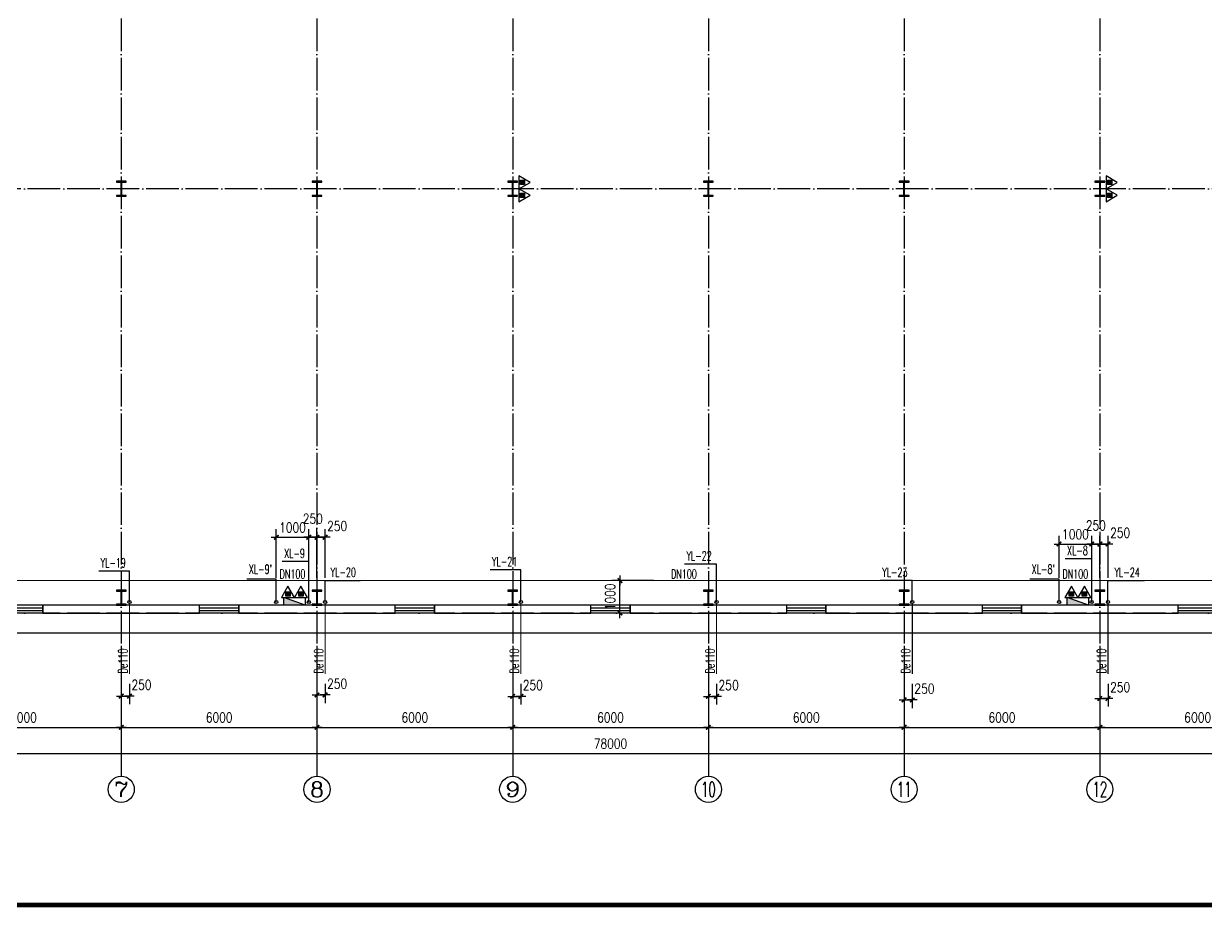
# Model space of a CAD drawing. Extents: x -173215 to 463891, y -864580 to -620646.
# Drawn here: x 42575 to 78804, y -753441 to -726365 of the extents above; entities that cross this region are included whole.
import ezdxf
from ezdxf.enums import TextEntityAlignment as Align

# ---------------------------------------------------------------- set-up
doc = ezdxf.new("R2010")
doc.units = 0
doc.header["$LTSCALE"] = 500
doc.header["$MEASUREMENT"] = 0
doc.linetypes.add('DOTE', pattern=[2.42, 2, -0.2, 0.02, -0.2])
doc.layers.get('0').update_dxf_attribs({"linetype": 'CONTINUOUS'})
doc.layers.get('Defpoints').update_dxf_attribs({"linetype": 'CONTINUOUS'})
for name, color, linetype in [('AXIS', 3, 'CONTINUOUS'), ('AXIS_TEXT', 7, 'CONTINUOUS'), ('DIM_消防', 3, 'CONTINUOUS'), ('DIM_雨水', 3, 'CONTINUOUS'), ('DOTE', 253, 'DOTE'), ('EQUIP_消火栓', 7, 'CONTINUOUS'), ('EQUIP_消防', 7, 'CONTINUOUS'), ('PIPE-消防', 1, 'TG_X'), ('PIPE-雨水', 4, 'TG_Y'), ('TWT_DIM', 3, 'CONTINUOUS'), ('TWT_TEXT', 7, 'CONTINUOUS'), ('VPIPE-消防', 1, 'TG_X'), ('VPIPE-雨水', 4, 'TG_Y'), ('WALL', 6, 'CONTINUOUS'), ('WINDOW', 4, 'CONTINUOUS'), ('勒脚', 50, 'CONTINUOUS'), ('图框', 4, 'CONTINUOUS')]:
    doc.layers.add(name, color=color, linetype=linetype)
doc.styles.add('_TCH_AXIS', font='COMPLEX', dxfattribs={"bigfont": 'GBCBIG'})
doc.styles.add('_TWT_PIPEDN', font='SIMPLEX', dxfattribs={"width": 0.8, "height": 2.8, "bigfont": 'HZTXT'})
doc.styles.add('_TWT_SERIAL', font='COMPLEX', dxfattribs={"width": 0.8, "height": 2.8, "bigfont": 'HZTXT'})
doc.styles.add('COMPLEX', font='COMPLEX')
doc.styles.add('DIM_FONT', font='SIMPLEX.shx', dxfattribs={"width": 0.8})
doc.styles.add('TG_LINETYPE', font='SIMPLEX', dxfattribs={"width": 0.8, "height": 2.8, "bigfont": 'HZTXT'})
doc.linetypes.add('TG_X', pattern='A,2,-0.3,["X",TG_LINETYPE,S=0.1,R=0,X=-0.23,Y=-0.15],0', length=2.3)
doc.linetypes.add('TG_Y', pattern='A,2,-0.3,["Y",TG_LINETYPE,S=0.1,R=0,X=-0.23,Y=-0.15],0', length=2.3)
doc.dimstyles.new('DIMN', dxfattribs={"dimtxt": 300, "dimasz": 1, "dimexe": 250, "dimexo": 300, "dimgap": 150, "dimtad": 1, "dimdec": 0, "dimzin": 0, "dimdsep": 46, "dimtxsty": 'DIM_FONT', "dimblk": '_DIMX', "dimcen": 0.09, "dimclrt": 7, "dimadec": 0, "dimazin": 0, "dimtfac": 1, "dimtdec": 0, "dimtix": 1, "dimtmove": 2, "dimatfit": 3, "dimldrblk": '_DIMX', "dimfxl": 0, "dimtolj": 1, "dimtzin": 0, "dimarcsym": 0})

# ---------------------------------------------------------------- blocks, each defined once
blk = doc.blocks.new('钢柱')
blk.add_hatch(color=256).paths.add_polyline_path([(4275, 9436), (4140, 9436), (4140, 9466), (4440, 9466), (4440, 9436), (4305, 9436), (4305, 9036), (4440, 9036), (4440, 9006), (4140, 9006), (4140, 9036), (4275, 9036)])
blk.add_lwpolyline([(4275, 9436), (4140, 9436), (4140, 9466), (4440, 9466), (4440, 9436), (4305, 9436), (4305, 9036), (4440, 9036), (4440, 9006), (4140, 9006), (4140, 9036), (4275, 9036), (4275, 9436), (4140, 9436)])
blk = doc.blocks.new('_DIMX')
blk.add_line((-150, 0), (150, 0))
at = {"const_width": 50}
blk.add_lwpolyline([(-70, -70), (70, 70)], dxfattribs=at)
blk = doc.blocks.new('*D107')
at = {"layer": 'Defpoints', "color": 0, "transparency": 16777216}
for p in [(60857, -743426), (62180, -743426), (62180, -744426)]:
    blk.add_point(p, dxfattribs=at)
at = {"layer": 'TWT_DIM', "color": 0, "lineweight": -2, "transparency": 16777216}
for p, q in [((61880, -743426), (60607, -743426)), ((60857, -743425), (60857, -743424)), ((60857, -744426), (60857, -743426)), ((61880, -744426), (60607, -744426)), ((60857, -744427), (60857, -744428))]:
    blk.add_line(p, q, dxfattribs=at)
for p, rotation in [((60857, -743426), 270), ((60857, -744426), 90)]:
    blk.add_blockref('_DIMX', p, dxfattribs=dict(at, rotation=rotation))
at = {"layer": 'TWT_DIM', "color": 7, "transparency": 16777216, "insert": (60557, -743926), "char_height": 300, "attachment_point": 5, "rotation": 90, "style": 'DIM_FONT'}
blk.add_mtext('\\A1;1000', dxfattribs=at)
blk = doc.blocks.new('*D151')
at = {"layer": 'Defpoints', "color": 0, "transparency": 16777216}
for p in [(51319, -742103), (50319, -743644), (51319, -743644)]:
    blk.add_point(p, dxfattribs=at)
at = {"layer": 'TWT_DIM', "color": 0, "lineweight": -2, "transparency": 16777216}
for p, q in [((50319, -743344), (50319, -741853)), ((51319, -743344), (51319, -741853)), ((50318, -742103), (50317, -742103)), ((50319, -742103), (51319, -742103)), ((51320, -742103), (51321, -742103))]:
    blk.add_line(p, q, dxfattribs=at)
blk.add_blockref('_DIMX', (50319, -742103), dxfattribs=at)
at = {"layer": 'TWT_DIM', "color": 0, "lineweight": -2, "transparency": 16777216, "rotation": 180}
blk.add_blockref('_DIMX', (51319, -742103), dxfattribs=at)
at = {"layer": 'TWT_DIM', "color": 7, "transparency": 16777216, "insert": (50819, -741803), "char_height": 300, "attachment_point": 5, "style": 'DIM_FONT'}
blk.add_mtext('\\A1;1000', dxfattribs=at)
blk = doc.blocks.new('*D152')
at = {"layer": 'Defpoints', "color": 0, "transparency": 16777216}
for p in [(51569, -742103), (51319, -743644), (51569, -743644)]:
    blk.add_point(p, dxfattribs=at)
at = {"layer": 'TWT_DIM', "color": 0, "lineweight": -2, "transparency": 16777216}
for p, q in [((51319, -743344), (51319, -741853)), ((51569, -743344), (51569, -741853)), ((51318, -742103), (51317, -742103)), ((51319, -742103), (51569, -742103)), ((51570, -742103), (51571, -742103))]:
    blk.add_line(p, q, dxfattribs=at)
blk.add_blockref('_DIMX', (51319, -742103), dxfattribs=at)
at = {"layer": 'TWT_DIM', "color": 0, "lineweight": -2, "transparency": 16777216, "rotation": 180}
blk.add_blockref('_DIMX', (51569, -742103), dxfattribs=at)
at = {"layer": 'TWT_DIM', "color": 7, "transparency": 16777216, "insert": (51444, -741535), "char_height": 300, "attachment_point": 5, "style": 'DIM_FONT'}
blk.add_mtext('\\A1;250', dxfattribs=at)
blk = doc.blocks.new('*D153')
at = {"layer": 'Defpoints', "color": 0, "transparency": 16777216}
for p in [(51819, -742103), (51569, -743644), (51819, -743644)]:
    blk.add_point(p, dxfattribs=at)
at = {"layer": 'TWT_DIM', "color": 0, "lineweight": -2, "transparency": 16777216}
for p, q in [((51569, -743344), (51569, -741853)), ((51819, -743344), (51819, -741853)), ((51568, -742103), (51567, -742103)), ((51569, -742103), (51819, -742103)), ((51820, -742103), (51821, -742103))]:
    blk.add_line(p, q, dxfattribs=at)
blk.add_blockref('_DIMX', (51569, -742103), dxfattribs=at)
at = {"layer": 'TWT_DIM', "color": 0, "lineweight": -2, "transparency": 16777216, "rotation": 180}
blk.add_blockref('_DIMX', (51819, -742103), dxfattribs=at)
at = {"layer": 'TWT_DIM', "color": 7, "transparency": 16777216, "insert": (52189, -741758), "char_height": 300, "attachment_point": 5, "style": 'DIM_FONT'}
blk.add_mtext('\\A1;250', dxfattribs=at)
blk = doc.blocks.new('*D154')
at = {"layer": 'Defpoints', "color": 0, "transparency": 16777216}
for p in [(75319, -742310), (74319, -743648), (75319, -743648)]:
    blk.add_point(p, dxfattribs=at)
at = {"layer": 'TWT_DIM', "color": 0, "lineweight": -2, "transparency": 16777216}
for p, q in [((74318, -742310), (74317, -742310)), ((74319, -743348), (74319, -742060)), ((74319, -742310), (75319, -742310)), ((75319, -743348), (75319, -742060)), ((75320, -742310), (75321, -742310))]:
    blk.add_line(p, q, dxfattribs=at)
blk.add_blockref('_DIMX', (74319, -742310), dxfattribs=at)
at = {"layer": 'TWT_DIM', "color": 0, "lineweight": -2, "transparency": 16777216, "rotation": 180}
blk.add_blockref('_DIMX', (75319, -742310), dxfattribs=at)
at = {"layer": 'TWT_DIM', "color": 7, "transparency": 16777216, "insert": (74819, -742010), "char_height": 300, "attachment_point": 5, "style": 'DIM_FONT'}
blk.add_mtext('\\A1;1000', dxfattribs=at)
blk = doc.blocks.new('*D155')
at = {"layer": 'Defpoints', "color": 0, "transparency": 16777216}
for p in [(75569, -742310), (75319, -743648), (75569, -743648)]:
    blk.add_point(p, dxfattribs=at)
at = {"layer": 'TWT_DIM', "color": 0, "lineweight": -2, "transparency": 16777216}
for p, q in [((75318, -742310), (75317, -742310)), ((75319, -743348), (75319, -742060)), ((75319, -742310), (75569, -742310)), ((75569, -743348), (75569, -742060)), ((75570, -742310), (75571, -742310))]:
    blk.add_line(p, q, dxfattribs=at)
blk.add_blockref('_DIMX', (75319, -742310), dxfattribs=at)
at = {"layer": 'TWT_DIM', "color": 0, "lineweight": -2, "transparency": 16777216, "rotation": 180}
blk.add_blockref('_DIMX', (75569, -742310), dxfattribs=at)
at = {"layer": 'TWT_DIM', "color": 7, "transparency": 16777216, "insert": (75444, -741743), "char_height": 300, "attachment_point": 5, "style": 'DIM_FONT'}
blk.add_mtext('\\A1;250', dxfattribs=at)
blk = doc.blocks.new('*D156')
at = {"layer": 'Defpoints', "color": 0, "transparency": 16777216}
for p in [(75819, -742310), (75569, -743648), (75819, -743648)]:
    blk.add_point(p, dxfattribs=at)
at = {"layer": 'TWT_DIM', "color": 0, "lineweight": -2, "transparency": 16777216}
for p, q in [((75568, -742310), (75567, -742310)), ((75569, -743348), (75569, -742060)), ((75569, -742310), (75819, -742310)), ((75819, -743348), (75819, -742060)), ((75820, -742310), (75821, -742310))]:
    blk.add_line(p, q, dxfattribs=at)
blk.add_blockref('_DIMX', (75569, -742310), dxfattribs=at)
at = {"layer": 'TWT_DIM', "color": 0, "lineweight": -2, "transparency": 16777216, "rotation": 180}
blk.add_blockref('_DIMX', (75819, -742310), dxfattribs=at)
at = {"layer": 'TWT_DIM', "color": 7, "transparency": 16777216, "insert": (76189, -741965), "char_height": 300, "attachment_point": 5, "style": 'DIM_FONT'}
blk.add_mtext('\\A1;250', dxfattribs=at)
blk = doc.blocks.new('*D164')
at = {"layer": 'Defpoints', "color": 0, "transparency": 16777216}
for p in [(75569, -746290), (75819, -746290), (75819, -747042)]:
    blk.add_point(p, dxfattribs=at)
at = {"layer": 'TWT_DIM', "color": 0, "lineweight": -2, "transparency": 16777216}
for p, q in [((75569, -746590), (75569, -747292)), ((75819, -746590), (75819, -747292)), ((75568, -747042), (75567, -747042)), ((75569, -747042), (75819, -747042)), ((75820, -747042), (75821, -747042))]:
    blk.add_line(p, q, dxfattribs=at)
blk.add_blockref('_DIMX', (75569, -747042), dxfattribs=at)
at = {"layer": 'TWT_DIM', "color": 0, "lineweight": -2, "transparency": 16777216, "rotation": 180}
blk.add_blockref('_DIMX', (75819, -747042), dxfattribs=at)
at = {"layer": 'TWT_DIM', "color": 7, "transparency": 16777216, "insert": (76189, -746697), "char_height": 300, "attachment_point": 5, "style": 'DIM_FONT'}
blk.add_mtext('\\A1;250', dxfattribs=at)
blk = doc.blocks.new('*D165')
at = {"layer": 'Defpoints', "color": 0, "transparency": 16777216}
for p in [(69569, -746290), (69819, -746290), (69819, -747086)]:
    blk.add_point(p, dxfattribs=at)
at = {"layer": 'TWT_DIM', "color": 0, "lineweight": -2, "transparency": 16777216}
for p, q in [((69569, -746590), (69569, -747336)), ((69819, -746590), (69819, -747336)), ((69568, -747086), (69567, -747086)), ((69569, -747086), (69819, -747086)), ((69820, -747086), (69821, -747086))]:
    blk.add_line(p, q, dxfattribs=at)
blk.add_blockref('_DIMX', (69569, -747086), dxfattribs=at)
at = {"layer": 'TWT_DIM', "color": 0, "lineweight": -2, "transparency": 16777216, "rotation": 180}
blk.add_blockref('_DIMX', (69819, -747086), dxfattribs=at)
at = {"layer": 'TWT_DIM', "color": 7, "transparency": 16777216, "insert": (70189, -746741), "char_height": 300, "attachment_point": 5, "style": 'DIM_FONT'}
blk.add_mtext('\\A1;250', dxfattribs=at)
blk = doc.blocks.new('*D166')
at = {"layer": 'Defpoints', "color": 0, "transparency": 16777216}
for p in [(63569, -746290), (63819, -746290), (63819, -746977)]:
    blk.add_point(p, dxfattribs=at)
at = {"layer": 'TWT_DIM', "color": 0, "lineweight": -2, "transparency": 16777216}
for p, q in [((63569, -746590), (63569, -747227)), ((63819, -746590), (63819, -747227)), ((63568, -746977), (63567, -746977)), ((63569, -746977), (63819, -746977)), ((63820, -746977), (63821, -746977))]:
    blk.add_line(p, q, dxfattribs=at)
blk.add_blockref('_DIMX', (63569, -746977), dxfattribs=at)
at = {"layer": 'TWT_DIM', "color": 0, "lineweight": -2, "transparency": 16777216, "rotation": 180}
blk.add_blockref('_DIMX', (63819, -746977), dxfattribs=at)
at = {"layer": 'TWT_DIM', "color": 7, "transparency": 16777216, "insert": (64189, -746632), "char_height": 300, "attachment_point": 5, "style": 'DIM_FONT'}
blk.add_mtext('\\A1;250', dxfattribs=at)
blk = doc.blocks.new('*D167')
at = {"layer": 'Defpoints', "color": 0, "transparency": 16777216}
for p in [(57569, -746290), (57819, -746290), (57819, -746977)]:
    blk.add_point(p, dxfattribs=at)
at = {"layer": 'TWT_DIM', "color": 0, "lineweight": -2, "transparency": 16777216}
for p, q in [((57569, -746590), (57569, -747227)), ((57819, -746590), (57819, -747227)), ((57568, -746977), (57567, -746977)), ((57569, -746977), (57819, -746977)), ((57820, -746977), (57821, -746977))]:
    blk.add_line(p, q, dxfattribs=at)
blk.add_blockref('_DIMX', (57569, -746977), dxfattribs=at)
at = {"layer": 'TWT_DIM', "color": 0, "lineweight": -2, "transparency": 16777216, "rotation": 180}
blk.add_blockref('_DIMX', (57819, -746977), dxfattribs=at)
at = {"layer": 'TWT_DIM', "color": 7, "transparency": 16777216, "insert": (58189, -746632), "char_height": 300, "attachment_point": 5, "style": 'DIM_FONT'}
blk.add_mtext('\\A1;250', dxfattribs=at)
blk = doc.blocks.new('*D168')
at = {"layer": 'Defpoints', "color": 0, "transparency": 16777216}
for p in [(51569, -746290), (51819, -746290), (51819, -746934)]:
    blk.add_point(p, dxfattribs=at)
at = {"layer": 'TWT_DIM', "color": 0, "lineweight": -2, "transparency": 16777216}
for p, q in [((51569, -746590), (51569, -747184)), ((51819, -746590), (51819, -747184)), ((51568, -746934), (51567, -746934)), ((51569, -746934), (51819, -746934)), ((51820, -746934), (51821, -746934))]:
    blk.add_line(p, q, dxfattribs=at)
blk.add_blockref('_DIMX', (51569, -746934), dxfattribs=at)
at = {"layer": 'TWT_DIM', "color": 0, "lineweight": -2, "transparency": 16777216, "rotation": 180}
blk.add_blockref('_DIMX', (51819, -746934), dxfattribs=at)
at = {"layer": 'TWT_DIM', "color": 7, "transparency": 16777216, "insert": (52189, -746589), "char_height": 300, "attachment_point": 5, "style": 'DIM_FONT'}
blk.add_mtext('\\A1;250', dxfattribs=at)
blk = doc.blocks.new('*D169')
at = {"layer": 'Defpoints', "color": 0, "transparency": 16777216}
for p in [(45569, -746290), (45819, -746290), (45819, -746970)]:
    blk.add_point(p, dxfattribs=at)
at = {"layer": 'TWT_DIM', "color": 0, "lineweight": -2, "transparency": 16777216}
for p, q in [((45569, -746590), (45569, -747220)), ((45819, -746590), (45819, -747220)), ((45568, -746970), (45567, -746970)), ((45569, -746970), (45819, -746970)), ((45820, -746970), (45821, -746970))]:
    blk.add_line(p, q, dxfattribs=at)
blk.add_blockref('_DIMX', (45569, -746970), dxfattribs=at)
at = {"layer": 'TWT_DIM', "color": 0, "lineweight": -2, "transparency": 16777216, "rotation": 180}
blk.add_blockref('_DIMX', (45819, -746970), dxfattribs=at)
at = {"layer": 'TWT_DIM', "color": 7, "transparency": 16777216, "insert": (46189, -746625), "char_height": 300, "attachment_point": 5, "style": 'DIM_FONT'}
blk.add_mtext('\\A1;250', dxfattribs=at)
blk = doc.blocks.new('$TCHSYS$WIN2D')
for p, q in [((-0.5, 0.5), (0.5, 0.5)), ((-0.5, 0.5), (-0.5, -0.5)), ((0.5, 0.5), (0.5, -0.5)), ((0.5, 0.167), (-0.5, 0.167)), ((0.5, -0.167), (-0.5, -0.167)), ((-0.5, -0.5), (0.5, -0.5))]:
    blk.add_line(p, q)
blk = doc.blocks.new('_AXISO')
blk.add_circle((0, 0), 0.5)
at = {"layer": 'AXIS_TEXT', "style": 'COMPLEX', "width": 1.041667}
blk.add_attdef('A', text='', height=0.56, dxfattribs=at).set_placement((-0.25, -0.28), (0.25, -0.28), align=Align.FIT)
blk = doc.blocks.new('$TwtSys$00000434')
for p, q in [((-0.5, 0.5), (-0.5, -0.5)), ((-0.5, -0.5), (0.5, 0.5)), ((0.5, 0.5), (-0.5, 0.5)), ((0.5, -0.5), (0.5, 0.5)), ((-0.5, -0.5), (0.5, -0.5))]:
    blk.add_line(p, q)
blk.add_solid([(0.5, -0.5), (0.5, 0.5), (-0.5, -0.5)])
blk = doc.blocks.new('$ATTACHMENT$00000214')
h = blk.add_hatch()
h.set_pattern_fill('ANSI31', color=256, scale=200, style=0)
h.set_pattern_definition([(45, (-38543.802, -6842.639), (-17.67767, 17.67767), [])])
h.paths.add_polyline_path([(-65, 2), (65, 2), (65, -128), (-65, -128)])
for points in [[(0, 172), (-198, -172), (198, -172)], [(-65, 2), (65, 2), (65, -128), (-65, -128)]]:
    blk.add_lwpolyline(points, close=True)
blk = doc.blocks.new('jhyfty')
at = {"layer": '图框', "const_width": 140}
blk.add_lwpolyline([(653251, 164110), (775851, 164110), (775851, 106710), (653251, 106710)], close=True, dxfattribs=at)

msp = doc.modelspace()

# ---------------------------------------------------------------- linework, layer by layer
at = {"layer": 'AXIS'}
for p, q in [((45568.6, -745425.8), (45568.6, -749425.8)), ((51568.6, -745425.8), (51568.6, -749425.8)), ((57568.6, -745425.8), (57568.6, -749425.8)), ((63568.6, -745425.8), (63568.6, -749425.8)), ((69568.6, -745425.8), (69568.6, -749425.8)), ((75568.6, -745425.8), (75568.6, -749425.8))]:
    msp.add_line(p, q, dxfattribs=at)
at = {"layer": 'DIM_消防'}
for p, q in [((51318.6, -742847), (50505.4, -742847)), ((51318.6, -744085.8), (51318.6, -742847)), ((75318.6, -742757.9), (74505.4, -742757.9)), ((75318.6, -744085.8), (75318.6, -742757.9)), ((50318.6, -743385.1), (49422.7, -743385.1)), ((50318.6, -744085.8), (50318.6, -743385.1)), ((74318.6, -743385.1), (73422.7, -743385.1)), ((74318.6, -744085.8), (74318.6, -743385.1))]:
    msp.add_line(p, q, dxfattribs=at)
at = {"layer": 'DIM_雨水'}
for p, q in [((63818.6, -742928.4), (62839, -742928.4)), ((63818.6, -744085.8), (63818.6, -742928.4)), ((45818.6, -743135.9), (44879.3, -743135.9)), ((45818.6, -744085.8), (45818.6, -743135.9)), ((57818.6, -743101.2), (56879.3, -743101.2)), ((57818.6, -744085.8), (57818.6, -743101.2)), ((51818.6, -744085.8), (51818.6, -743426.7)), ((51818.6, -743426.7), (52889.4, -743426.7)), ((69818.6, -743426.7), (68839, -743426.7)), ((69818.6, -744085.8), (69818.6, -743426.7)), ((75818.6, -744085.8), (75818.6, -743426.7)), ((75818.6, -743426.7), (76935.1, -743426.7))]:
    msp.add_line(p, q, dxfattribs=at)
at = {"layer": 'DOTE', "linetype": 'DOTE'}
for p, q in [((45568.6, -704425.8), (45568.6, -745425.8)), ((51568.6, -704425.8), (51568.6, -745425.8)), ((57568.6, -704425.8), (57568.6, -745425.8)), ((63568.6, -704425.8), (63568.6, -745425.8)), ((69568.6, -704425.8), (69568.6, -745425.8)), ((75568.6, -704425.8), (75568.6, -745425.8)), ((100568.6, -731425.8), (20568.6, -731425.8)), ((100568.6, -744425.8), (20568.6, -744425.8))]:
    msp.add_line(p, q, dxfattribs=at)
at = {"layer": 'PIPE-消防', "linetype": 'TG_X', "const_width": 35}
for points in [[(36322.7, -743425.8), (50318.6, -743425.8)], [(50318.6, -744035.8), (50318.6, -743425.8)], [(50318.6, -743425.8), (51318.6, -743425.8)], [(51318.6, -744035.8), (51318.6, -743425.8)], [(51318.6, -743425.8), (74318.6, -743425.8)], [(74318.6, -744035.8), (74318.6, -743425.8)], [(74318.6, -743425.8), (75318.6, -743425.8)], [(75318.6, -744035.8), (75318.6, -743425.8)], [(75318.6, -743425.8), (85752.4, -743425.8)]]:
    msp.add_lwpolyline(points, dxfattribs=at)
at = {"layer": 'PIPE-雨水', "linetype": 'TG_Y', "const_width": 35}
for points in [[(45818.6, -746290), (45818.6, -744135.8)], [(51818.6, -746290), (51818.6, -744135.8)], [(57818.6, -746290), (57818.6, -744135.8)], [(63818.6, -746290), (63818.6, -744135.8)], [(69818.6, -746290), (69818.6, -744135.8)], [(75818.6, -746290), (75818.6, -744135.8)]]:
    msp.add_lwpolyline(points, dxfattribs=at)
at = {"layer": 'VPIPE-消防', "linetype": 'Continuous'}
for centre in [(50318.6, -744085.8), (51318.6, -744085.8), (74318.6, -744085.8), (75318.6, -744085.8)]:
    msp.add_circle(centre, 50, dxfattribs=at)
at = {"layer": 'VPIPE-雨水', "linetype": 'Continuous'}
for centre in [(45818.6, -744085.8), (51818.6, -744085.8), (57818.6, -744085.8), (63818.6, -744085.8), (69818.6, -744085.8), (75818.6, -744085.8)]:
    msp.add_circle(centre, 50, dxfattribs=at)
at = {"layer": 'WALL'}
for p, q in [((47968.6, -744185.8), (43168.6, -744185.8)), ((43168.6, -744185.8), (43168.6, -744425.8)), ((43168.6, -744425.8), (47968.6, -744425.8)), ((47968.6, -744425.8), (47968.6, -744185.8)), ((53968.6, -744185.8), (49168.6, -744185.8)), ((49168.6, -744185.8), (49168.6, -744425.8)), ((49168.6, -744425.8), (53968.6, -744425.8)), ((53968.6, -744425.8), (53968.6, -744185.8)), ((59968.6, -744185.8), (55168.6, -744185.8)), ((55168.6, -744185.8), (55168.6, -744425.8)), ((55168.6, -744425.8), (59968.6, -744425.8)), ((59968.6, -744425.8), (59968.6, -744185.8)), ((65968.6, -744185.8), (61168.6, -744185.8)), ((61168.6, -744185.8), (61168.6, -744425.8)), ((61168.6, -744425.8), (65968.6, -744425.8)), ((65968.6, -744425.8), (65968.6, -744185.8)), ((71968.6, -744185.8), (67168.6, -744185.8)), ((67168.6, -744185.8), (67168.6, -744425.8)), ((67168.6, -744425.8), (71968.6, -744425.8)), ((71968.6, -744425.8), (71968.6, -744185.8)), ((77968.6, -744185.8), (73168.6, -744185.8)), ((73168.6, -744185.8), (73168.6, -744425.8)), ((73168.6, -744425.8), (77968.6, -744425.8)), ((77968.6, -744425.8), (77968.6, -744185.8))]:
    msp.add_line(p, q, dxfattribs=at)
at = {"layer": '勒脚'}
msp.add_line((20968.6, -745025.8), (100168.6, -745025.8), dxfattribs=at)

# ---------------------------------------------------------------- block references
at = {"xscale": -1, "rotation": 180}
for p in [(41278.9, -722189.5), (47278.9, -722189.5), (53278.9, -722189.5), (59278.9, -722189.5), (65278.9, -722189.5), (71278.9, -722189.5), (41278.9, -734719.5), (47278.9, -734719.5), (53278.9, -734719.5), (59278.9, -734719.5), (65278.9, -734719.5), (71278.9, -734719.5)]:
    msp.add_blockref('钢柱', p, dxfattribs=at)
at = {"layer": 'AXIS'}
ref = msp.add_blockref('_AXISO', (45568.6, -749825.8), dxfattribs=dict(at, xscale=800, yscale=800, zscale=800))
ref.add_attrib('A', '7', dxfattribs={"layer": 'AXIS_TEXT', "height": 452.5, "style": '_TCH_AXIS', "width": 1.5}).set_placement((45342.3, -750052.1), (45794.9, -750052.1), align=Align.FIT)
ref = msp.add_blockref('_AXISO', (51568.6, -749825.8), dxfattribs=dict(at, xscale=800, yscale=800, zscale=800))
ref.add_attrib('A', '8', dxfattribs={"layer": 'AXIS_TEXT', "height": 452.5, "style": '_TCH_AXIS', "width": 1.5}).set_placement((51342.3, -750052.1), (51794.9, -750052.1), align=Align.FIT)
ref = msp.add_blockref('_AXISO', (57568.6, -749825.8), dxfattribs=dict(at, xscale=800, yscale=800, zscale=800))
ref.add_attrib('A', '9', dxfattribs={"layer": 'AXIS_TEXT', "height": 452.5, "style": '_TCH_AXIS', "width": 1.5}).set_placement((57342.3, -750052.1), (57794.9, -750052.1), align=Align.FIT)
ref = msp.add_blockref('_AXISO', (63568.6, -749825.8), dxfattribs=dict(at, xscale=800, yscale=800, zscale=800))
ref.add_attrib('A', '10', dxfattribs={"layer": 'AXIS_TEXT', "height": 452.55, "style": '_TCH_AXIS', "width": 0.724138}).set_placement((63342.3, -750052.1), (63794.9, -750052.1), align=Align.FIT)
ref = msp.add_blockref('_AXISO', (69568.6, -749825.8), dxfattribs=dict(at, xscale=800, yscale=800, zscale=800))
ref.add_attrib('A', '11', dxfattribs={"layer": 'AXIS_TEXT', "height": 452.55, "style": '_TCH_AXIS', "width": 0.875}).set_placement((69342.3, -750052.1), (69794.9, -750052.1), align=Align.FIT)
ref = msp.add_blockref('_AXISO', (75568.6, -749825.8), dxfattribs=dict(at, xscale=800, yscale=800, zscale=800))
ref.add_attrib('A', '12', dxfattribs={"layer": 'AXIS_TEXT', "height": 452.55, "style": '_TCH_AXIS', "width": 0.724138}).set_placement((75342.3, -750052.1), (75794.9, -750052.1), align=Align.FIT)
at = {"layer": 'EQUIP_消火栓', "xscale": -650, "yscale": 240, "zscale": 650, "rotation": 359.9999999999999}
for p in [(50877.1, -744065.8), (74895.2, -744065.8)]:
    msp.add_blockref('$TwtSys$00000434', p, dxfattribs=at)
at = {"layer": 'EQUIP_消防'}
for p, rotation in [((57932.5, -731227.5), 269.9999999999999), ((75932.5, -731227.5), 269.9999999999999), ((57932.5, -731624.2), 269.9999999999999), ((75932.5, -731624.2), 269.9999999999999), ((50678.7, -743774), 359.9999999999999), ((51075.5, -743774), 359.9999999999999), ((74696.8, -743774), 359.9999999999999), ((75093.5, -743774), 359.9999999999999)]:
    msp.add_blockref('$ATTACHMENT$00000214', p, dxfattribs=dict(at, rotation=rotation))
at = {"layer": 'WALL'}
msp.add_blockref('jhyfty', (-646297.1, -860081.2), dxfattribs=at)
at = {"layer": 'WINDOW', "xscale": -1200, "yscale": -240, "zscale": -1200}
for p in [(42568.6, -744305.8), (48568.6, -744305.8), (54568.6, -744305.8), (60568.6, -744305.8), (66568.6, -744305.8), (72568.6, -744305.8), (78568.6, -744305.8)]:
    msp.add_blockref('$TCHSYS$WIN2D', p, dxfattribs=at)

# ---------------------------------------------------------------- texts
at = {"layer": 'TWT_TEXT', "style": '_TWT_SERIAL', "width": 0.64}
for s, p in [('XL-9', (50561.4, -742735)), ('YL-22', (62895, -742816.4)), ('XL-8', (74561.4, -742645.9)), ('YL-19', (44935.3, -743023.9)), ("XL-9'", (49478.7, -743219.7)), ('YL-20', (51988.6, -743314.7)), ('YL-21', (56935.3, -742989.2)), ('YL-23', (68895, -743314.7)), ("XL-8'", (73478.7, -743219.7)), ('YL-24', (76017.2, -743314.7))]:
    msp.add_text(s, height=280, dxfattribs=at).set_placement(p)
at = {"layer": 'TWT_TEXT', "linetype": 'TG_X', "style": '_TWT_PIPEDN', "width": 0.64}
for p in [(50421.8, -743365.8), (62421.8, -743365.8), (74421.8, -743365.8)]:
    msp.add_text('DN100', height=280, dxfattribs=at).set_placement(p)
at = {"layer": 'TWT_TEXT', "linetype": 'TG_Y', "style": '_TWT_PIPEDN', "width": 0.64}
for p in [(45758.6, -746272.7), (51758.6, -746272.7), (57758.6, -746272.7), (63758.6, -746272.7), (69758.6, -746272.7), (75758.6, -746272.7)]:
    msp.add_text('De110', height=280, rotation=90, dxfattribs=at).set_placement(p)

# ---------------------------------------------------------------- dimensions: what is measured, and where the dimension line sits
at = {"layer": 'AXIS'}
for p1, p2, distance in [((21568.6, -745425.8), (99568.6, -745425.8), -3300), ((39568.6, -745425.8), (45568.6, -745425.8), -2500), ((45568.6, -745425.8), (51568.6, -745425.8), -2500), ((51568.6, -745425.8), (57568.6, -745425.8), -2500), ((57568.6, -745425.8), (63568.6, -745425.8), -2500), ((63568.6, -745425.8), (69568.6, -745425.8), -2500), ((69568.6, -745425.8), (75568.6, -745425.8), -2500), ((75568.6, -745425.8), (81568.6, -745425.8), -2500)]:
    msp.add_aligned_dim(p1=p1, p2=p2, distance=distance, dimstyle='DIMN', dxfattribs=at).render()
at = {"layer": 'TWT_DIM'}
for base, p1, p2, picture, middle in [((51568.6, -742102.9), (51318.6, -743644), (51568.6, -743644), '*D152', (51443.6, -741535.4)), ((51818.6, -742102.9), (51568.6, -743644), (51818.6, -743644), '*D153', (52188.6, -741757.9)), ((75568.6, -742310.4), (75318.6, -743648.1), (75568.6, -743648.1), '*D155', (75443.6, -741742.9)), ((75818.6, -742310.4), (75568.6, -743648.1), (75818.6, -743648.1), '*D156', (76188.6, -741965.4)), ((45818.6, -746970.2), (45568.6, -746290), (45818.6, -746290), '*D169', (46188.6, -746625.2)), ((51818.6, -746934.1), (51568.6, -746290), (51818.6, -746290), '*D168', (52188.6, -746589.1)), ((57818.6, -746977.4), (57568.6, -746290), (57818.6, -746290), '*D167', (58188.6, -746632.4)), ((63818.6, -746976.7), (63568.6, -746290), (63818.6, -746290), '*D166', (64188.6, -746631.7)), ((69818.6, -747085.9), (69568.6, -746290), (69818.6, -746290), '*D165', (70188.6, -746740.9)), ((75818.6, -747042.4), (75568.6, -746290), (75818.6, -746290), '*D164', (76188.6, -746697.4))]:
    dim = msp.add_linear_dim(base=base, p1=p1, p2=p2, angle=0, dimstyle='DIMN', dxfattribs=at)
    dim.commit()
    dim.dimension.update_dxf_attribs({"geometry": picture, "text_midpoint": middle, "dimtype": 129})
for p1, p2, distance, picture, middle in [((50318.6, -743644), (51318.6, -743644), 1541.1, '*D151', (50818.6, -741802.9)), ((74318.6, -743648.1), (75318.6, -743648.1), 1337.7, '*D154', (74818.6, -742010.4)), ((62180.5, -744425.8), (62180.5, -743425.8), 1323.2, '*D107', (60557.3, -743925.8))]:
    dim = msp.add_aligned_dim(p1=p1, p2=p2, distance=distance, dimstyle='DIMN', dxfattribs=at)
    dim.commit()
    dim.dimension.update_dxf_attribs({"geometry": picture, "text_midpoint": middle})

doc.saveas('drawing.dxf')
